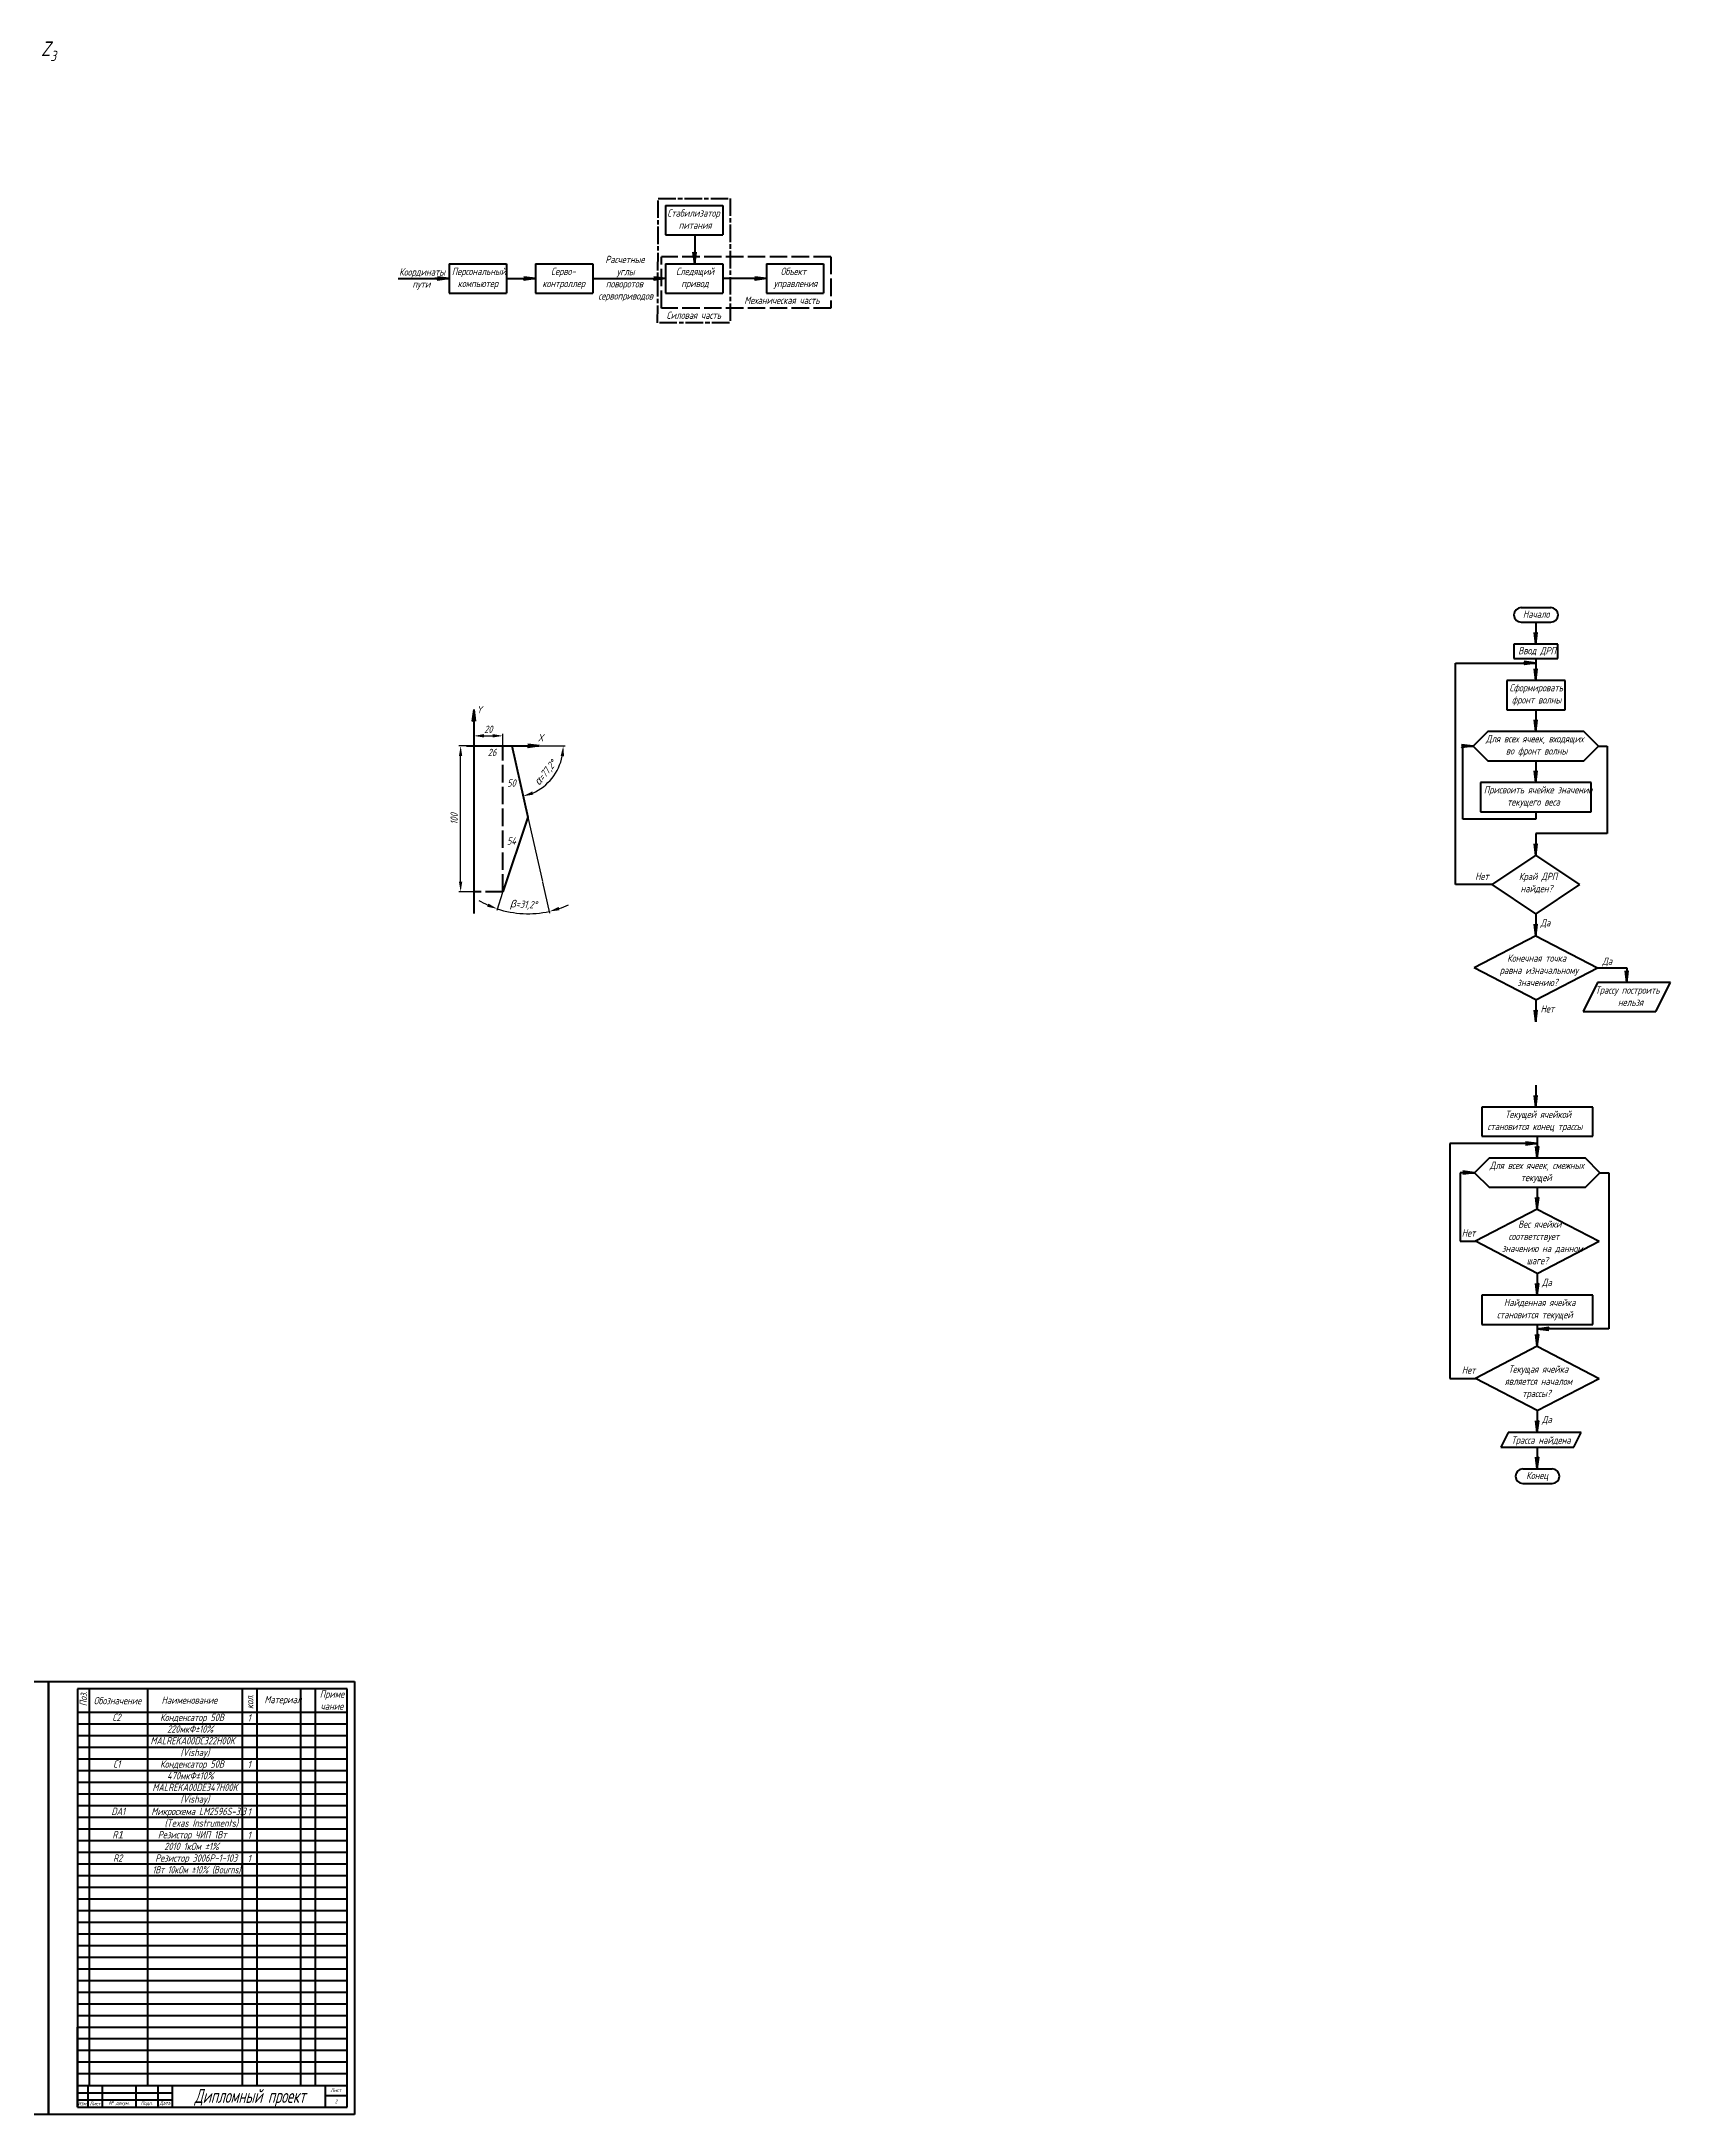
# Model space of a CAD drawing. Header units: millimetres. Extents: x 0 to 5528, y 0 to 1574.
# Drawn here: x 4410 to 5528, y 0 to 1422 of the extents above; entities that cross this region are included whole.
import ezdxf

# ---------------------------------------------------------------- set-up
doc = ezdxf.new("R2010")
doc.units = ezdxf.units.MM
doc.linetypes.add('ACAD_ISO02W100', pattern=[15, 12, -3])
doc.linetypes.add('AM_ISO08W050', pattern=[18, 12, -1.5, 3, -1.5])
doc.layers.get('0').update_dxf_attribs({"lineweight": 60})
for name, color, linetype, lineweight in [('0.3', 130, 'Continuous', 30), ('0.6', 255, 'Continuous', 60), ('X', 5, 'Continuous', 100), ('Y', 3, 'Continuous', 100), ('Осевые', 10, 'AM_ISO08W050', 60), ('Основная', 255, 'Continuous', 60), ('пунктир', 130, 'ACAD_ISO02W100', 60)]:
    doc.layers.add(name, color=color, linetype=linetype, lineweight=lineweight)
doc.styles.add('ГОСТ', font='GOST_A.TTF', dxfattribs={"oblique": 15, "height": 5})
doc.dimstyles.new('ISO-25', dxfattribs={"dimtxt": 20, "dimasz": 7, "dimexe": 1.25, "dimexo": 0.625, "dimgap": 2, "dimtad": 1, "dimtxsty": 'ГОСТ', "dimcen": 2.5, "dimadec": 0, "dimazin": 0, "dimtfac": 1, "dimtmove": 0, "dimatfit": 3, "dimfxl": 1, "dimarcsym": 0})

# ---------------------------------------------------------------- blocks, each defined once
blk = doc.blocks.new('*U59')
at = {"layer": '0.6'}
blk.add_line((-92.5, 0), (92.5, 0), dxfattribs=at)
blk = doc.blocks.new('*U60')
at = {"layer": '0.6', "color": 0, "linetype": 'ByBlock', "lineweight": -2, "transparency": 16777216}
for p in [(0, 200), (0, 192), (0, 184), (0, 176), (0, 168), (0, 160), (0, 152), (0, 144), (0, 136), (0, 128), (0, 120), (0, 112), (0, 104), (0, 96), (0, 88), (0, 80), (0, 72), (0, 64), (0, 56), (0, 48), (0, 40), (0, 32), (0, 24), (0, 16), (0, 8), (0, 0)]:
    blk.add_blockref('*U59', p, dxfattribs=at)
blk = doc.blocks.new('*D77')
at = {"layer": '0.3', "color": 0, "lineweight": -2, "transparency": 16777216}
blk.add_line((4752.4, 938.6), (4769.5, 938.6), dxfattribs=at)
blk.add_arc((4732.8, 938.6), 35.4, 294.1411, 348.6589, dxfattribs=at)
at = {"layer": '0.3', "color": 0, "transparency": 16777216}
for points in [[(4766.4, 931.8), (4768.7, 931.5), (4768.2, 938.6)], [(4747.6, 905.2), (4746.9, 907.4), (4740.6, 904.1)]]:
    blk.add_solid(points, dxfattribs=at)
at = {"layer": 'Defpoints', "color": 0, "transparency": 16777216}
for p in [(4701.8, 938.6), (4732.8, 938.6), (4751.8, 938.6), (4754.9, 910.9), (4743.9, 889.9)]:
    blk.add_point(p, dxfattribs=at)
at = {"layer": '0.3', "color": 0, "transparency": 16777216, "insert": (4756.2, 919.9), "char_height": 5, "attachment_point": 5, "rotation": 51.4, "style": 'ГОСТ'}
blk.add_mtext('{\\fArial|b0|i0|c0|p34;α}=77,2%%D', dxfattribs=at)
blk = doc.blocks.new('*D78')
at = {"layer": '0.3', "color": 0, "lineweight": -2, "transparency": 16777216}
for p, q in [((4754, 845.1), (4758.8, 823.9)), ((4726.6, 838), (4722.5, 825.7))]:
    blk.add_line(p, q, dxfattribs=at)
for start, end in [(239.5094, 245.5547), (251.6, 282.8), (288.8453, 294.8906)]:
    blk.add_arc((4743.9, 889.9), 66.4, start, end, dxfattribs=at)
at = {"layer": '0.3', "color": 0, "transparency": 16777216}
for points in [[(4716.8, 830.5), (4716, 828.3), (4722.9, 826.9)], [(4765.6, 825.9), (4765, 828.2), (4758.6, 825.1)]]:
    blk.add_solid(points, dxfattribs=at)
at = {"layer": 'Defpoints', "color": 0, "transparency": 16777216}
for p in [(4743.9, 889.9), (4743.9, 889.9), (4753.9, 845.7), (4726.8, 838.6), (4734.6, 824.1)]:
    blk.add_point(p, dxfattribs=at)
at = {"layer": '0.3', "color": 0, "transparency": 16777216, "insert": (4740.9, 829.3), "char_height": 5, "attachment_point": 5, "rotation": 357.2, "style": 'ГОСТ'}
blk.add_mtext('{\\fArial|b0|i0|c0|p34;β}=31,2%%D', dxfattribs=at)
blk = doc.blocks.new('*D79')
at = {"layer": '0.3', "color": 0, "lineweight": -2, "transparency": 16777216}
for p, q in [((4706.8, 939.2), (4706.8, 946.8)), ((4713.8, 945.5), (4719.8, 945.5)), ((4726.8, 939.2), (4726.8, 946.8))]:
    blk.add_line(p, q, dxfattribs=at)
at = {"layer": '0.3', "color": 0, "transparency": 16777216}
for points in [[(4713.8, 946.7), (4713.8, 944.4), (4706.8, 945.5)], [(4719.8, 946.7), (4719.8, 944.4), (4726.8, 945.5)]]:
    blk.add_solid(points, dxfattribs=at)
at = {"layer": 'Defpoints', "color": 0, "transparency": 16777216}
for p in [(4706.8, 938.6), (4726.8, 945.5), (4726.8, 938.6)]:
    blk.add_point(p, dxfattribs=at)
at = {"layer": '0.3', "color": 0, "transparency": 16777216, "insert": (4716.8, 950), "char_height": 5, "attachment_point": 5, "style": 'ГОСТ'}
blk.add_mtext('20', dxfattribs=at)
blk = doc.blocks.new('*D80')
at = {"layer": '0.3', "color": 0, "lineweight": -2, "transparency": 16777216}
for p, q in [((4706.2, 938.6), (4696.5, 938.6)), ((4697.8, 845.6), (4697.8, 931.6)), ((4706.2, 838.6), (4696.5, 838.6))]:
    blk.add_line(p, q, dxfattribs=at)
at = {"layer": '0.3', "color": 0, "transparency": 16777216}
for points in [[(4696.6, 931.6), (4698.9, 931.6), (4697.8, 938.6)], [(4696.6, 845.6), (4698.9, 845.6), (4697.8, 838.6)]]:
    blk.add_solid(points, dxfattribs=at)
at = {"layer": 'Defpoints', "color": 0, "transparency": 16777216}
for p in [(4697.8, 938.6), (4706.8, 938.6), (4706.8, 838.6)]:
    blk.add_point(p, dxfattribs=at)
at = {"layer": '0.3', "color": 0, "transparency": 16777216, "insert": (4693.3, 888.6), "char_height": 5, "attachment_point": 5, "rotation": 90, "style": 'ГОСТ'}
blk.add_mtext('100', dxfattribs=at)

msp = doc.modelspace()

# ---------------------------------------------------------------- hatches: boundary and pattern name
at = {"layer": '0.6'}
h = msp.add_hatch(color=256, dxfattribs=at)
h.dxf.hatch_style = 1
h.paths.add_polyline_path([(4859.361, 1277.122), (4858.361, 1276.122), (4858.361, 1269.122)])
h.paths.add_polyline_path([(4858.361, 1269.122), (4858.361, 1276.122), (4857.361, 1277.122)])
h = msp.add_hatch(color=256, dxfattribs=at)
h.dxf.hatch_style = 1
h.paths.add_polyline_path([(4681.976, 1260.122), (4682.976, 1259.122), (4689.976, 1259.122)])
h.paths.add_polyline_path([(4689.976, 1259.122), (4682.976, 1259.122), (4681.976, 1258.122)])
h = msp.add_hatch(color=256, dxfattribs=at)
h.dxf.hatch_style = 1
h.paths.add_polyline_path([(4741.169, 1260.122), (4742.169, 1259.122), (4749.169, 1259.122)])
h.paths.add_polyline_path([(4749.169, 1259.122), (4742.169, 1259.122), (4741.169, 1258.122)])
h = msp.add_hatch(color=256, dxfattribs=at)
h.dxf.hatch_style = 1
h.paths.add_polyline_path([(4830.361, 1260.122), (4831.361, 1259.122), (4838.361, 1259.122)])
h.paths.add_polyline_path([(4838.361, 1259.122), (4831.361, 1259.122), (4830.361, 1258.122)])
h = msp.add_hatch(color=256, dxfattribs=at)
h.dxf.hatch_style = 1
h.paths.add_polyline_path([(4899.554, 1260.122), (4900.554, 1259.122), (4907.554, 1259.122)])
h.paths.add_polyline_path([(4907.554, 1259.122), (4900.554, 1259.122), (4899.554, 1258.122)])
h = msp.add_hatch(color=256, dxfattribs=at)
h.dxf.hatch_style = 1
h.paths.add_polyline_path([(5436.256, 1016.462), (5435.256, 1015.462), (5435.256, 1008.462)])
h.paths.add_polyline_path([(5435.256, 1008.462), (5435.256, 1015.462), (5434.256, 1016.462)])
h = msp.add_hatch(color=256, dxfattribs=at)
h.dxf.hatch_style = 1
h.paths.add_polyline_path([(5427.256, 996.462), (5428.256, 995.462), (5435.256, 995.462)])
h.paths.add_polyline_path([(5435.256, 995.462), (5428.256, 995.462), (5427.256, 994.462)])
h = msp.add_hatch(color=256, dxfattribs=at)
h.dxf.hatch_style = 1
h.paths.add_polyline_path([(5436.256, 991.462), (5435.256, 990.462), (5435.256, 983.462)])
h.paths.add_polyline_path([(5435.256, 983.462), (5435.256, 990.462), (5434.256, 991.462)])
h = msp.add_hatch(color=256, dxfattribs=at)
h.dxf.hatch_style = 1
h.paths.add_polyline_path([(5436.256, 956.462), (5435.256, 955.462), (5435.256, 948.462)])
h.paths.add_polyline_path([(5435.256, 948.462), (5435.256, 955.462), (5434.256, 956.462)])
h = msp.add_hatch(color=256, dxfattribs=at)
h.dxf.hatch_style = 1
h.paths.add_polyline_path([(5384.256, 939.462), (5385.256, 938.462), (5392.256, 938.462)])
h.paths.add_polyline_path([(5392.256, 938.462), (5385.256, 938.462), (5384.256, 937.462)])
h = msp.add_hatch(color=256, dxfattribs=at)
h.dxf.hatch_style = 1
h.paths.add_polyline_path([(5436.256, 921.462), (5435.256, 920.462), (5435.256, 913.462)])
h.paths.add_polyline_path([(5435.256, 913.462), (5435.256, 920.462), (5434.256, 921.462)])
h = msp.add_hatch(color=256, dxfattribs=at)
h.dxf.hatch_style = 1
h.paths.add_polyline_path([(5436.256, 871.462), (5435.256, 870.462), (5435.256, 863.462)])
h.paths.add_polyline_path([(5435.256, 863.462), (5435.256, 870.462), (5434.256, 871.462)])
h = msp.add_hatch(color=256, dxfattribs=at)
h.dxf.hatch_style = 1
h.paths.add_polyline_path([(5436.256, 816.462), (5435.256, 815.462), (5435.256, 808.462)])
h.paths.add_polyline_path([(5435.256, 808.462), (5435.256, 815.462), (5434.256, 816.462)])
h = msp.add_hatch(color=256, dxfattribs=at)
h.dxf.hatch_style = 1
h.paths.add_polyline_path([(5498.644, 784.439), (5497.644, 783.439), (5497.644, 776.439)])
h.paths.add_polyline_path([(5497.644, 776.439), (5497.644, 783.439), (5496.644, 784.439)])
h = msp.add_hatch(color=256, dxfattribs=at)
h.dxf.hatch_style = 1
h.paths.add_polyline_path([(5436.256, 757.415), (5435.256, 756.415), (5435.256, 749.415)])
h.paths.add_polyline_path([(5435.256, 749.415), (5435.256, 756.415), (5434.256, 757.415)])
h = msp.add_hatch(color=256, dxfattribs=at)
h.dxf.hatch_style = 1
h.paths.add_polyline_path([(5436.256, 698.888), (5435.256, 697.888), (5435.256, 690.888)])
h.paths.add_polyline_path([(5435.256, 690.888), (5435.256, 697.888), (5434.256, 698.888)])
h = msp.add_hatch(color=256, dxfattribs=at)
h.dxf.hatch_style = 1
h.paths.add_polyline_path([(5428.256, 666.888), (5429.256, 665.888), (5436.256, 665.888)])
h.paths.add_polyline_path([(5436.256, 665.888), (5429.256, 665.888), (5428.256, 664.888)])
h = msp.add_hatch(color=256, dxfattribs=at)
h.dxf.hatch_style = 1
h.paths.add_polyline_path([(5437.256, 663.888), (5436.256, 662.888), (5436.256, 655.888)])
h.paths.add_polyline_path([(5436.256, 655.888), (5436.256, 662.888), (5435.256, 663.888)])
h = msp.add_hatch(color=256, dxfattribs=at)
h.dxf.hatch_style = 1
h.paths.add_polyline_path([(5385.256, 646.888), (5386.256, 645.888), (5393.256, 645.888)])
h.paths.add_polyline_path([(5393.256, 645.888), (5386.256, 645.888), (5385.256, 644.888)])
h = msp.add_hatch(color=256, dxfattribs=at)
h.dxf.hatch_style = 1
h.paths.add_polyline_path([(5437.256, 628.888), (5436.256, 627.888), (5436.256, 620.888)])
h.paths.add_polyline_path([(5436.256, 620.888), (5436.256, 627.888), (5435.256, 628.888)])
h = msp.add_hatch(color=256, dxfattribs=at)
h.dxf.hatch_style = 1
h.paths.add_polyline_path([(5437.256, 569.842), (5436.256, 568.842), (5436.256, 561.842)])
h.paths.add_polyline_path([(5436.256, 561.842), (5436.256, 568.842), (5435.256, 569.842)])
h = msp.add_hatch(color=256, dxfattribs=at)
h.dxf.hatch_style = 1
h.paths.add_polyline_path([(5437.256, 534.842), (5436.256, 533.842), (5436.256, 526.842)])
h.paths.add_polyline_path([(5436.256, 526.842), (5436.256, 533.842), (5435.256, 534.842)])
h = msp.add_hatch(color=256, dxfattribs=at)
h.dxf.hatch_style = 1
h.paths.add_polyline_path([(5444.256, 537.888), (5443.256, 538.888), (5436.256, 538.888)])
h.paths.add_polyline_path([(5436.256, 538.888), (5443.256, 538.888), (5444.256, 539.888)])
h = msp.add_hatch(color=256, dxfattribs=at)
h.dxf.hatch_style = 1
h.paths.add_polyline_path([(5437.256, 475.795), (5436.256, 474.795), (5436.256, 467.795)])
h.paths.add_polyline_path([(5436.256, 467.795), (5436.256, 474.795), (5435.256, 475.795)])
h = msp.add_hatch(color=256, dxfattribs=at)
h.dxf.hatch_style = 1
h.paths.add_polyline_path([(5437.256, 450.795), (5436.256, 449.795), (5436.256, 442.795)])
h.paths.add_polyline_path([(5436.256, 442.795), (5436.256, 449.795), (5435.256, 450.795)])
at = {"layer": 'X'}
h = msp.add_hatch(color=256, dxfattribs=at)
h.dxf.hatch_style = 1
h.paths.add_polyline_path([(4743.784, 939.609), (4744.784, 938.609), (4751.784, 938.609)])
h.paths.add_polyline_path([(4751.784, 938.609), (4744.784, 938.609), (4743.784, 937.609)])
at = {"layer": 'Y'}
h = msp.add_hatch(color=256, dxfattribs=at)
h.dxf.hatch_style = 1
h.paths.add_polyline_path([(4705.784, 955.609), (4706.784, 956.609), (4706.784, 963.609)])
h.paths.add_polyline_path([(4706.784, 963.609), (4706.784, 956.609), (4707.784, 955.609)])

# ---------------------------------------------------------------- linework, layer by layer
for p, q in [((4434.999, 5), (4434.999, 60)), ((4619.999, 52), (4434.999, 52)), ((4619.999, 44), (4434.999, 44)), ((4619.999, 36), (4434.999, 36)), ((4619.999, 28), (4434.999, 28)), ((4434.999, 15), (4499.999, 15)), ((4434.999, 10), (4499.999, 10)), ((4604.999, 13), (4619.999, 13))]:
    msp.add_line(p, q)
at = {"layer": '0.3'}
msp.add_line((4743.862, 889.852), (4753.892, 845.705), dxfattribs=at)
at = {"layer": '0.6'}
for p, q in [((4838.361, 1309.122), (4838.361, 1289.122)), ((4838.361, 1309.122), (4877.554, 1309.122)), ((4838.361, 1309.122), (4838.361, 1299.122)), ((4877.554, 1309.122), (4877.554, 1289.122)), ((4877.554, 1309.122), (4877.554, 1299.122)), ((4838.361, 1289.122), (4877.554, 1289.122)), ((4838.361, 1289.122), (4858.361, 1289.122)), ((4858.361, 1289.122), (4858.361, 1269.122)), ((4689.976, 1269.122), (4689.976, 1249.122)), ((4689.976, 1269.122), (4729.169, 1269.122)), ((4689.976, 1269.122), (4689.976, 1259.122)), ((4729.169, 1269.122), (4729.169, 1249.122)), ((4729.169, 1269.122), (4729.169, 1259.122)), ((4749.169, 1269.122), (4749.169, 1249.122)), ((4749.169, 1269.122), (4788.361, 1269.122)), ((4749.169, 1269.122), (4749.169, 1259.122)), ((4788.361, 1269.122), (4788.361, 1249.122)), ((4788.361, 1269.122), (4788.361, 1259.122)), ((4838.361, 1269.122), (4838.361, 1249.122)), ((4838.361, 1269.122), (4877.554, 1269.122)), ((4838.361, 1269.122), (4838.361, 1259.122)), ((4858.361, 1269.122), (4857.361, 1277.122)), ((4857.361, 1277.122), (4858.361, 1276.122)), ((4858.361, 1269.122), (4859.361, 1277.122)), ((4859.361, 1277.122), (4858.361, 1276.122)), ((4877.554, 1269.122), (4877.554, 1249.122)), ((4877.554, 1269.122), (4877.554, 1259.122)), ((4907.554, 1269.122), (4907.554, 1249.122)), ((4907.554, 1269.122), (4946.747, 1269.122)), ((4907.554, 1269.122), (4907.554, 1259.122)), ((4946.747, 1269.122), (4946.747, 1249.122)), ((4946.747, 1269.122), (4946.747, 1259.122)), ((4654.976, 1259.122), (4689.976, 1259.122)), ((4689.976, 1259.122), (4679.976, 1259.122)), ((4689.976, 1259.122), (4681.976, 1260.122)), ((4681.976, 1260.122), (4682.976, 1259.122)), ((4689.976, 1259.122), (4681.976, 1258.122)), ((4681.976, 1258.122), (4682.976, 1259.122)), ((4729.169, 1259.122), (4749.169, 1259.122)), ((4749.169, 1259.122), (4741.169, 1260.122)), ((4741.169, 1260.122), (4742.169, 1259.122)), ((4749.169, 1259.122), (4741.169, 1258.122)), ((4741.169, 1258.122), (4742.169, 1259.122)), ((4788.361, 1259.122), (4831.361, 1259.122)), ((4838.361, 1259.122), (4830.361, 1260.122)), ((4830.361, 1260.122), (4831.361, 1259.122)), ((4838.361, 1259.122), (4830.361, 1258.122)), ((4830.361, 1258.122), (4831.361, 1259.122)), ((4907.554, 1259.122), (4877.554, 1259.122)), ((4907.554, 1259.122), (4899.554, 1260.122)), ((4899.554, 1260.122), (4900.554, 1259.122)), ((4907.554, 1259.122), (4899.554, 1258.122)), ((4899.554, 1258.122), (4900.554, 1259.122)), ((4689.976, 1249.122), (4729.169, 1249.122)), ((4749.169, 1249.122), (4788.361, 1249.122)), ((4838.361, 1249.122), (4877.554, 1249.122)), ((4907.554, 1249.122), (4946.747, 1249.122)), ((5425.256, 1033.462), (5445.524, 1033.462)), ((5425.256, 1033.462), (5435.256, 1033.462)), ((5425.256, 1023.462), (5445.524, 1023.462)), ((5425.256, 1023.462), (5435.256, 1023.462)), ((5435.256, 1008.462), (5434.256, 1016.462)), ((5434.256, 1016.462), (5435.256, 1015.462)), ((5435.256, 1023.462), (5435.256, 1008.462)), ((5435.256, 1008.462), (5436.256, 1016.462)), ((5436.256, 1016.462), (5435.256, 1015.462)), ((5380.256, 843.462), (5380.256, 995.462)), ((5380.256, 995.462), (5435.256, 995.462)), ((5435.256, 1008.462), (5420.256, 1008.462)), ((5420.256, 1008.462), (5420.256, 998.462)), ((5420.256, 998.462), (5450.256, 998.462)), ((5435.256, 995.462), (5427.256, 996.462)), ((5427.256, 996.462), (5428.256, 995.462)), ((5435.256, 995.462), (5427.256, 994.462)), ((5427.256, 994.462), (5428.256, 995.462)), ((5450.256, 1008.462), (5435.256, 1008.462)), ((5435.256, 998.462), (5435.256, 983.462)), ((5450.256, 998.462), (5450.256, 1008.462)), ((5435.256, 983.462), (5415.256, 983.462)), ((5415.256, 983.462), (5415.256, 963.462)), ((5435.256, 983.462), (5434.256, 991.462)), ((5434.256, 991.462), (5435.256, 990.462)), ((5435.256, 983.462), (5436.256, 991.462)), ((5436.256, 991.462), (5435.256, 990.462)), ((5455.256, 983.462), (5435.256, 983.462)), ((5455.256, 963.462), (5455.256, 983.462)), ((5415.256, 963.462), (5455.256, 963.462)), ((5435.256, 948.462), (5434.256, 956.462)), ((5434.256, 956.462), (5435.256, 955.462)), ((5435.256, 963.462), (5435.256, 948.462)), ((5435.256, 948.462), (5436.256, 956.462)), ((5436.256, 956.462), (5435.256, 955.462)), ((5392.256, 938.462), (5384.256, 939.462)), ((5384.256, 939.462), (5385.256, 938.462)), ((5392.256, 938.462), (5384.256, 937.462)), ((5384.256, 937.462), (5385.256, 938.462)), ((5385.256, 888.462), (5385.256, 938.462)), ((5385.256, 938.462), (5392.256, 938.462)), ((5402.256, 948.462), (5392.256, 938.462)), ((5392.256, 938.462), (5402.256, 928.462)), ((5435.256, 948.462), (5402.256, 948.462)), ((5468.256, 948.462), (5435.256, 948.462)), ((5478.256, 938.462), (5468.256, 948.462)), ((5468.256, 928.462), (5478.256, 938.462)), ((5478.256, 938.462), (5484.256, 938.462)), ((5484.256, 938.462), (5484.256, 878.462)), ((5402.256, 928.462), (5468.256, 928.462)), ((5435.256, 928.462), (5435.256, 913.462)), ((5435.256, 913.462), (5397.256, 913.462)), ((5397.256, 913.462), (5397.256, 893.462)), ((5435.256, 913.462), (5434.256, 921.462)), ((5434.256, 921.462), (5435.256, 920.462)), ((5435.256, 913.462), (5436.256, 921.462)), ((5436.256, 921.462), (5435.256, 920.462)), ((5473.256, 913.462), (5435.256, 913.462)), ((5473.256, 893.462), (5473.256, 913.462)), ((5435.256, 888.462), (5385.256, 888.462)), ((5397.256, 893.462), (5473.256, 893.462)), ((5435.256, 893.462), (5435.256, 888.462)), ((5435.256, 863.462), (5434.256, 871.462)), ((5434.256, 871.462), (5435.256, 870.462)), ((5435.256, 878.462), (5435.256, 863.462)), ((5484.256, 878.462), (5435.256, 878.462)), ((5435.256, 863.462), (5436.256, 871.462)), ((5436.256, 871.462), (5435.256, 870.462)), ((5405.256, 843.462), (5435.256, 863.462)), ((5435.256, 863.462), (5465.256, 843.462)), ((5405.256, 843.462), (5380.256, 843.462)), ((5435.256, 823.462), (5405.256, 843.462)), ((5465.256, 843.462), (5435.256, 823.462)), ((5435.256, 808.462), (5434.256, 816.462)), ((5434.256, 816.462), (5435.256, 815.462)), ((5435.256, 823.462), (5435.256, 808.462)), ((5435.256, 808.462), (5436.256, 816.462)), ((5436.256, 816.462), (5435.256, 815.462)), ((5435.256, 808.462), (5392.867, 786.439)), ((5435.256, 808.462), (5477.644, 786.439)), ((5435.256, 764.415), (5392.867, 786.439)), ((5435.256, 764.415), (5477.644, 786.439)), ((5477.644, 786.439), (5497.644, 786.439)), ((5497.644, 776.439), (5496.644, 784.439)), ((5496.644, 784.439), (5497.644, 783.439)), ((5497.644, 786.439), (5497.644, 776.439)), ((5497.644, 786.439), (5497.644, 776.439)), ((5497.644, 776.439), (5498.644, 784.439)), ((5498.644, 784.439), (5497.644, 783.439)), ((5477.644, 776.439), (5467.644, 756.439)), ((5502.644, 776.439), (5477.644, 776.439)), ((5527.644, 776.439), (5502.644, 776.439)), ((5517.644, 756.439), (5527.644, 776.439)), ((5435.256, 749.415), (5434.256, 757.415)), ((5434.256, 757.415), (5435.256, 756.415)), ((5435.256, 764.415), (5435.256, 749.415)), ((5435.256, 749.415), (5436.256, 757.415)), ((5436.256, 757.415), (5435.256, 756.415)), ((5467.644, 756.439), (5517.644, 756.439)), ((5435.256, 690.888), (5434.256, 698.888)), ((5434.256, 698.888), (5435.256, 697.888)), ((5435.256, 705.888), (5435.256, 690.888)), ((5435.256, 690.888), (5436.256, 698.888)), ((5436.256, 698.888), (5435.256, 697.888)), ((5436.256, 690.888), (5398.256, 690.888)), ((5398.256, 690.888), (5398.256, 670.888)), ((5474.256, 690.888), (5436.256, 690.888)), ((5474.256, 670.888), (5474.256, 690.888)), ((5398.256, 670.888), (5474.256, 670.888)), ((5436.256, 670.888), (5436.256, 665.888)), ((5436.256, 670.888), (5436.256, 655.888)), ((5436.256, 670.888), (5436.256, 665.888)), ((5436.256, 665.888), (5376.256, 665.888)), ((5376.256, 665.888), (5376.256, 504.818)), ((5403.256, 655.888), (5393.256, 645.888)), ((5436.256, 655.888), (5403.256, 655.888)), ((5436.256, 665.888), (5426.256, 665.888)), ((5436.256, 665.888), (5428.256, 666.888)), ((5436.256, 665.888), (5428.256, 664.888)), ((5429.256, 665.888), (5436.256, 665.888)), ((5436.256, 655.888), (5435.256, 663.888)), ((5435.256, 663.888), (5436.256, 662.888)), ((5436.256, 655.888), (5437.256, 663.888)), ((5437.256, 663.888), (5436.256, 662.888)), ((5469.256, 655.888), (5436.256, 655.888)), ((5479.256, 645.888), (5469.256, 655.888)), ((5393.256, 645.888), (5383.256, 645.888)), ((5383.256, 645.888), (5383.256, 598.865)), ((5393.256, 645.888), (5385.256, 646.888)), ((5393.256, 645.888), (5385.256, 644.888)), ((5386.256, 645.888), (5393.256, 645.888)), ((5393.256, 645.888), (5403.256, 635.888)), ((5469.256, 635.888), (5479.256, 645.888)), ((5479.256, 645.888), (5485.256, 645.888)), ((5485.256, 645.888), (5485.256, 538.888)), ((5403.256, 635.888), (5469.256, 635.888)), ((5436.256, 620.888), (5435.256, 628.888)), ((5435.256, 628.888), (5436.256, 627.888)), ((5436.256, 635.888), (5436.256, 620.888)), ((5436.256, 620.888), (5437.256, 628.888)), ((5437.256, 628.888), (5436.256, 627.888)), ((5436.256, 620.888), (5393.867, 598.865)), ((5436.256, 620.888), (5478.644, 598.865)), ((5383.256, 598.865), (5393.867, 598.865)), ((5436.256, 576.842), (5393.867, 598.865)), ((5436.256, 576.842), (5478.644, 598.865)), ((5436.256, 561.842), (5435.256, 569.842)), ((5435.256, 569.842), (5436.256, 568.842)), ((5436.256, 576.842), (5436.256, 561.842)), ((5436.256, 561.842), (5437.256, 569.842)), ((5437.256, 569.842), (5436.256, 568.842)), ((5436.256, 561.842), (5398.256, 561.842)), ((5398.256, 561.842), (5398.256, 541.842)), ((5474.256, 561.842), (5436.256, 561.842)), ((5474.256, 541.842), (5474.256, 561.842)), ((5398.256, 541.842), (5474.256, 541.842)), ((5436.256, 541.842), (5436.256, 536.842)), ((5436.256, 541.842), (5436.256, 526.842)), ((5436.256, 526.842), (5393.867, 504.818)), ((5436.256, 526.842), (5435.256, 534.842)), ((5435.256, 534.842), (5436.256, 533.842)), ((5436.256, 538.888), (5444.256, 539.888)), ((5485.256, 538.888), (5436.256, 538.888)), ((5436.256, 538.888), (5444.256, 537.888)), ((5436.256, 526.842), (5437.256, 534.842)), ((5437.256, 534.842), (5436.256, 533.842)), ((5436.256, 526.842), (5478.644, 504.818)), ((5444.256, 539.888), (5443.256, 538.888)), ((5444.256, 537.888), (5443.256, 538.888)), ((5376.256, 504.818), (5383.256, 504.818)), ((5383.256, 504.818), (5393.867, 504.818)), ((5436.256, 482.795), (5393.867, 504.818)), ((5436.256, 482.795), (5478.644, 504.818)), ((5436.256, 467.795), (5435.256, 475.795)), ((5435.256, 475.795), (5436.256, 474.795)), ((5436.256, 482.795), (5436.256, 467.795)), ((5436.256, 467.795), (5437.256, 475.795)), ((5437.256, 475.795), (5436.256, 474.795)), ((5416.256, 467.795), (5411.256, 457.795)), ((5411.256, 457.795), (5461.256, 457.795)), ((5441.256, 467.795), (5416.256, 467.795)), ((5436.256, 457.795), (5436.256, 442.795)), ((5466.256, 467.795), (5441.256, 467.795)), ((5461.256, 457.795), (5466.256, 467.795)), ((5426.256, 442.795), (5446.524, 442.795)), ((5426.256, 442.795), (5436.256, 442.795)), ((5436.256, 442.795), (5435.256, 450.795)), ((5435.256, 450.795), (5436.256, 449.795)), ((5436.256, 442.795), (5437.256, 450.795)), ((5437.256, 450.795), (5436.256, 449.795)), ((5426.256, 432.795), (5446.524, 432.795)), ((5426.256, 432.795), (5436.256, 432.795)), ((4204.999, 297), (4414.999, 297)), ((4414.999, 297), (4414.999, 0)), ((4414.999, 0), (4414.999, 297)), ((4414.999, 297), (4624.999, 297)), ((4619.999, 292), (4434.999, 292)), ((4434.999, 292), (4434.999, 5)), ((4434.999, 292), (4434.999, 276)), ((4619.999, 292), (4434.999, 292)), ((4434.999, 292), (4434.999, 5)), ((4482.999, 292), (4482.999, 60)), ((4547.999, 292), (4547.999, 20)), ((4557.999, 292), (4557.999, 20)), ((4597.999, 292), (4597.999, 60)), ((4619.999, 5), (4619.999, 292)), ((4624.999, 297), (4624.999, 0)), ((4434.999, 276), (4619.999, 276)), ((4442.999, 276), (4442.999, 60)), ((4434.999, 268), (4619.999, 268)), ((4414.999, 0), (4204.999, 0)), ((4624.999, 0), (4414.999, 0)), ((4434.999, 5), (4619.999, 5))]:
    msp.add_line(p, q, dxfattribs=at)
at = {"layer": '0.6', "lineweight": 211}
for p, q in [((4706.784, 938.609), (4732.784, 938.609)), ((4732.784, 938.609), (4743.862, 889.852)), ((4743.862, 889.852), (4726.817, 838.612))]:
    msp.add_line(p, q, dxfattribs=at)
at = {"layer": '0.6'}
for centre, start, end in [((5425.256, 1028.462), 90, 270), ((5445.524, 1028.462), 270, 90), ((5426.256, 437.795), 90, 270), ((5446.524, 437.795), 270, 90)]:
    msp.add_arc(centre, 5, start, end, dxfattribs=at)
at = {"layer": 'X'}
for p, q in [((4701.784, 938.609), (4751.784, 938.609)), ((4751.784, 938.609), (4743.784, 939.609)), ((4743.784, 939.609), (4744.784, 938.609)), ((4751.784, 938.609), (4743.784, 937.609)), ((4743.784, 937.609), (4744.784, 938.609))]:
    msp.add_line(p, q, dxfattribs=at)
at = {"layer": 'Y'}
for p, q in [((4706.784, 963.609), (4705.784, 955.609)), ((4705.784, 955.609), (4706.784, 956.609)), ((4706.784, 963.609), (4706.784, 823.609)), ((4706.784, 963.609), (4707.784, 955.609)), ((4707.784, 955.609), (4706.784, 956.609))]:
    msp.add_line(p, q, dxfattribs=at)
at = {"layer": 'Осевые'}
for p, q in [((4832.905, 1228.76), (4833.361, 1314.122)), ((4833.361, 1314.122), (4882.554, 1314.122)), ((4882.554, 1314.122), (4882.554, 1228.76)), ((4882.098, 1228.76), (4832.905, 1228.76))]:
    msp.add_line(p, q, dxfattribs=at)
at = {"layer": 'Основная'}
for p, q in [((4434.999, 292), (4434.999, 5)), ((4442.999, 292), (4442.999, 20)), ((4482.999, 292), (4482.999, 20)), ((4587.999, 292), (4587.999, 20)), ((4597.999, 292), (4597.999, 20)), ((4434.999, 60), (4619.999, 60)), ((4434.999, 5), (4434.999, 60)), ((4434.999, 20), (4619.999, 20)), ((4434.999, 20), (4619.999, 20)), ((4441.999, 20), (4441.999, 5)), ((4451.999, 20), (4451.999, 5)), ((4474.999, 20), (4474.999, 5)), ((4489.999, 20), (4489.999, 5)), ((4499.999, 20), (4499.999, 5)), ((4604.999, 5), (4604.999, 20))]:
    msp.add_line(p, q, dxfattribs=at)
at = {"layer": 'пунктир'}
for p, q in [((4951.747, 1274.122), (4835.628, 1274.122)), ((4835.628, 1238.882), (4835.628, 1274.122)), ((4951.747, 1274.122), (4951.747, 1238.882)), ((4951.747, 1238.882), (4835.628, 1238.882)), ((4726.817, 838.612), (4726.817, 938.609)), ((4726.817, 838.612), (4706.784, 838.612))]:
    msp.add_line(p, q, dxfattribs=at)

# ---------------------------------------------------------------- block references
at = {"layer": '0.6'}
msp.add_blockref('*U60', (4527.499, 60), dxfattribs=at)

# ---------------------------------------------------------------- texts
at = {"layer": '0.3', "style": 'ГОСТ'}
for s, width, gutter_width, heights, insert, char_height, attachment_point in [('\\pi-0.51564;Стабилизатор \\P\\pi7.2754;питания', 35.89608, 12.5, [17.198], (4840.056, 1306.569), 5, 1), ('\\pi0.11027;Персональный\\P\\pi4.0607;компьютер', 35.89608, 12.5, [17.198], (4691.671, 1266.569), 5, 1), ('\\pi8.9129;Серво-\\P\\pi2.9819;контроллер', 35.89608, 12.5, [17.198], (4750.864, 1266.569), 5, 1), ('\\pi5.4726;Следящий \\P\\pi9.0488;привод', 35.89608, 12.5, [17.198], (4840.056, 1266.569), 5, 1), ('\\pi7.9836;Объект\\P\\pi3.1457;управления', 35.89608, 12.5, [17.198], (4909.249, 1266.569), 5, 1), ('\\pi0.83996;Механическая часть', 55.25496, 12.5, [19.827], (4891.47, 1246.734), 5, 1), ('\\pi1.0715;Силовая часть', 40.32954, 12.5, [18.501], (4837.945, 1236.494), 5, 1), ('\\pi6.0592;Начало', 30.26829, 12.5, [17.198], (5420.301, 1031.462), 5, 1), ('\\pi2.8454;Ввод ДРП', 30.26829, 12.5, [17.198], (5420.301, 1006.462), 5, 1), ('\\pi-0.8394;Сформировать \\P\\pi0.76846;фронт волны', 35.78296, 12.5, [17.198], (5417.985, 981.016), 5, 1), ('Y', 9.86887, 25, [0], (4708.753, 965.986), 5, 1), ('X', 9.86887, 25, [0], (4750.747, 946.709), 5, 1), ('\\pi4.8252;Для всех ячеек, входящих \\P\\pi18.464;во фронт волны', 78.68568, 12.5, [17.198], (5396.206, 946.016), 5, 1), ('26', 9.86887, 25, [0], (4716.413, 936.66), 5, 1), ('50', 9.86887, 25, [0], (4729.701, 915.619), 5, 1), ('\\pi3.3499;Присвоить ячейке значение \\P\\pi19.35;текущего веса', 78.68568, 12.5, [17.198], (5396.206, 911.016), 5, 1), ('54', 9.86887, 25, [0], (4729.561, 875.893), 5, 1), ('Нет', 12.3238, 12.5, [5.67], (5393.612, 851.693), 5, 1), ('\\pi5.6028;Край ДРП \\P\\pi6.8023;найден?', 35.78296, 12.5, [17.198], (5417.985, 851.587), 5, 1), ('Да', 12.3238, 12.5, [5.67], (5438.494, 819.821), 5, 1), ('\\pi5.9949;Конечная точка \\P\\pi0.90435;равна изначальному \\P\\pi13.031;значению?', 53.76337, 12.5, [25.043], (5409.572, 795.583), 5, 1), ('Да', 12.3238, 12.5, [5.67], (5480.883, 793.508), 5, 1), ('\\pi15.246;Трассу построить\\P\\pi30.727;нельзя', 78.68568, 12.5, [17.198], (5460.865, 773.655), 5, 1), ('Нет', 12.3238, 12.5, [5.67], (5438.494, 760.774), 5, 1), ('\\pi17.032;Текущей ячейкой \\P\\pi4.8736;становится конец трассы', 78.68568, 12.5, [17.198], (5397.206, 688.442), 5, 1), ('\\pi6.455;Для всех ячеек, смежных \\P\\pi27.764;текущей', 78.68568, 12.5, [17.198], (5397.206, 653.442), 5, 1), ('\\pi12.526;Вес ячейки \\P\\pi5.9128;соответствует \\P\\pi1.3401;значению на данном \\P\\pi18.398;шаге?', 53.93408, 12.5, [30.673], (5410.572, 613.112), 5, 1), ('Нет', 12.3238, 12.5, [5.67], (5384.438, 607.095), 5, 1), ('Да', 12.3238, 12.5, [5.67], (5439.494, 573.201), 5, 1), ('\\pi16.128;Найденная ячейка \\P\\pi11.311;становится текущей', 78.68568, 12.5, [17.198], (5397.206, 559.395), 5, 1), ('Нет', 12.3238, 12.5, [5.67], (5384.438, 513.049), 5, 1), ('\\pi5.9009;Текущая ячейка \\P\\pi3.3982;является началом \\P\\pi15.36;трассы?', 53.93408, 12.5, [30.673], (5410.572, 513.708), 5, 1), ('Да', 12.3238, 12.5, [5.67], (5439.494, 479.154), 5, 1), ('\\pi18.99;Трасса найдена', 78.68568, 12.5, [17.198], (5399.476, 465.011), 5, 1), ('\\pi7.311;Конец', 30.26829, 12.5, [17.198], (5421.301, 440.795), 5, 1), ('\\pi15.961;С2', 40, 25, [0], (4442.999, 274.869), 5, 1), ('\\pi8.6223;Конденсатор 50В ', 64.90076, 25, [0], (4482.999, 274.869), 5, 1), ('\\pi3.5489;1', 9.86511, 25, [0], (4548.164, 274.588), 5, 1), ('\\pi2.0271;MALREKA00DС322H00K ', 64.90076, 25, [0], (4482.999, 258.869), 5, 1), ('\\pi13.465;220мкФ±10% ', 64.90076, 25, [0], (4482.999, 266.869), 5, 1), ('\\pi16.514;С1', 40, 25, [0], (4442.999, 242.869), 5, 1), ('\\pi8.6223;Конденсатор 50В ', 64.90076, 25, [0], (4482.999, 242.869), 5, 1), ('\\pi22.585;(Vishay)', 64.90076, 25, [0], (4482.999, 250.869), 5, 1), ('\\pi3.5489;1', 9.86511, 25, [0], (4548.164, 242.588), 5, 1), ('\\pi13.465;470мкФ±10% ', 64.90076, 25, [0], (4482.999, 234.869), 5, 1), ('\\pi3.3688;MALREKA00DE347H00K ', 64.90076, 25, [0], (4482.999, 226.869), 5, 1), ('\\pi22.585;(Vishay)', 64.90076, 25, [0], (4482.999, 218.869), 5, 1), ('\\pi15.222;DA1', 40, 25, [0], (4442.999, 210.395), 5, 1), ('\\pi2.626;{\\W0.9;Микросхема LM2596S-3.3}', 64.90076, 25, [0], (4482.999, 210.395), 5, 1), ('\\pi9.0447;{\\W0.9; (Texas Instruments)}', 64.90076, 25, [0], (4482.999, 202.395), 5, 1), ('\\pi3.5489;1', 9.86511, 25, [0], (4548.164, 210.115), 5, 1), ('\\pi15.928;R{\\fArial|b0|i0|c0|p34;1}', 40, 25, [0], (4442.999, 194.395), 5, 1), ('\\pi7.112;Резистор ЧИП 1Вт ', 64.90076, 25, [0], (4482.999, 194.395), 5, 1), ('\\pi11.499;2010 1кОм ±1%', 64.90076, 25, [0], (4482.999, 186.395), 5, 1), ('\\pi3.5489;1', 9.86511, 25, [0], (4548.164, 194.115), 5, 1), ('\\pi16.456;R2', 40, 25, [0], (4442.999, 178.395), 5, 1), ('\\pi3.46;{\\W0.8;1Вт 10кОм ±10% (Bourns)}', 64.90076, 25, [0], (4482.999, 170.395), 5, 1), ('\\pi5.2913;{\\W0.9;Резистор 3006P-1-103 }', 64.90076, 25, [0], (4482.999, 178.395), 5, 1), ('\\pi3.5489;1', 9.86511, 25, [0], (4548.164, 178.115), 5, 1), ('\\pi22.618;{\\W0.8;Дипломный проект}', 120, 25, [0], (4492.678, 17.578), 9.60697, 1), ('\\pi3.3921; Лист ', 14.96229, 12.5, [3.656], (4603.619, 16.701), 2.5, 4), ('Изм.', 7, 12.5, [0], (4438.499, 7.5), 2.5, 5), ('Лист', 10, 12.5, [0], (4446.999, 7.5), 2.5, 5), ('№ докум.', 23, 12.5, [0], (4463.499, 7.597), 2.5, 5), ('Подп.', 15, 12.5, [0], (4482.499, 7.5), 2.5, 5), ('Дата', 10, 12.5, [0], (4494.999, 7.5), 2.5, 5), ('2 ', 3, 12.5, [3], (4611.514, 9.04), 2.5, 4)]:
    msp.add_mtext_dynamic_manual_height_columns(s, width=width, gutter_width=gutter_width, heights=heights, dxfattribs=dict(at, insert=insert, char_height=char_height, attachment_point=attachment_point))
at = {"layer": '0.6', "char_height": 5, "attachment_point": 1, "rotation": 90, "style": 'ГОСТ'}
for s, width, gutter_width, insert in [('\\pi-1.276;Поз.', 8, 25, (4436.427, 281.287)), ('кол.', 10, 47.048, (4550.571, 278.141))]:
    msp.add_mtext_dynamic_manual_height_columns(s, width=width, gutter_width=gutter_width, heights=[0], dxfattribs=dict(at, insert=insert))
at = {"layer": '0.6', "char_height": 5, "attachment_point": 1, "style": 'ГОСТ'}
for s, width, gutter_width, insert in [('Обозначение', 40, 47.048, (4446.126, 286.368)), ('Наименование', 65, 47.048, (4492.62, 286.678)), ('Материал', 40, 47.048, (4563.178, 287.084)), ('\\pi3.1805;Приме\\P\\pi3.7242;чание', 22, 25, (4597.999, 290.893))]:
    msp.add_mtext_dynamic_manual_height_columns(s, width=width, gutter_width=gutter_width, heights=[0], dxfattribs=dict(at, insert=insert))
at = {"layer": 'пунктир', "attachment_point": 1, "style": 'ГОСТ'}
for s, width, gutter_width, heights, insert, char_height in [('\\A1;Z{\\H0.7x;\\S^ 3;}', 26.2361, 25, [0], (4409.967, 1421.731), 10), ('\\pi-0.27221;Координаты \\P\\pi8.8612;пути{\\H1.0004x; }', 30.48249, 12.5, [25.98], (4655.852, 1266.151), 5), ('\\pi7.1318;Расчетные \\P\\pi15.006;углы \\P\\pi7.4842;поворотов \\P\\pi2.2929;сервоприводов', 42.42089, 12.5, [45.284], (4789.877, 1274.724), 5)]:
    msp.add_mtext_dynamic_manual_height_columns(s, width=width, gutter_width=gutter_width, heights=heights, dxfattribs=dict(at, insert=insert, char_height=char_height))

# ---------------------------------------------------------------- dimensions: what is measured, and where the dimension line sits
at = {"layer": '0.3'}
dim = msp.add_linear_dim(base=(4726.817, 945.528), p1=(4706.784, 938.609), p2=(4726.817, 938.609), text='20', dimstyle='ISO-25', dxfattribs=at)
dim.commit()
dim.dimension.update_dxf_attribs({"geometry": '*D79', "text_midpoint": (4716.8, 950.031)})
dim = msp.add_linear_dim(base=(4697.776, 938.609), p1=(4706.784, 838.612), p2=(4706.784, 938.609), angle=90, dimstyle='ISO-25', dxfattribs=at)
dim.commit()
dim.dimension.update_dxf_attribs({"geometry": '*D80', "text_midpoint": (4693.272, 888.611)})
for base, line1, line2, text, picture, middle in [((4754.851, 910.9), ((4732.784, 938.609), (4743.862, 889.852)), ((4701.784, 938.609), (4751.784, 938.609)), '{\\fArial|b0|i0|c0|p34;α}=77,2%%D', '*D77', (4756.235, 919.888)), ((4734.624, 824.123), ((4743.862, 889.852), (4726.817, 838.612)), ((4743.862, 889.852), (4753.892, 845.705)), '{\\fArial|b0|i0|c0|p34;β}=31,2%%D', '*D78', (4740.899, 829.281))]:
    dim = msp.add_angular_dim_2l(base=base, line1=line1, line2=line2, text=text, dimstyle='ISO-25', dxfattribs=at)
    dim.commit()
    dim.dimension.update_dxf_attribs({"geometry": picture, "text_midpoint": middle})

doc.saveas('drawing.dxf')
